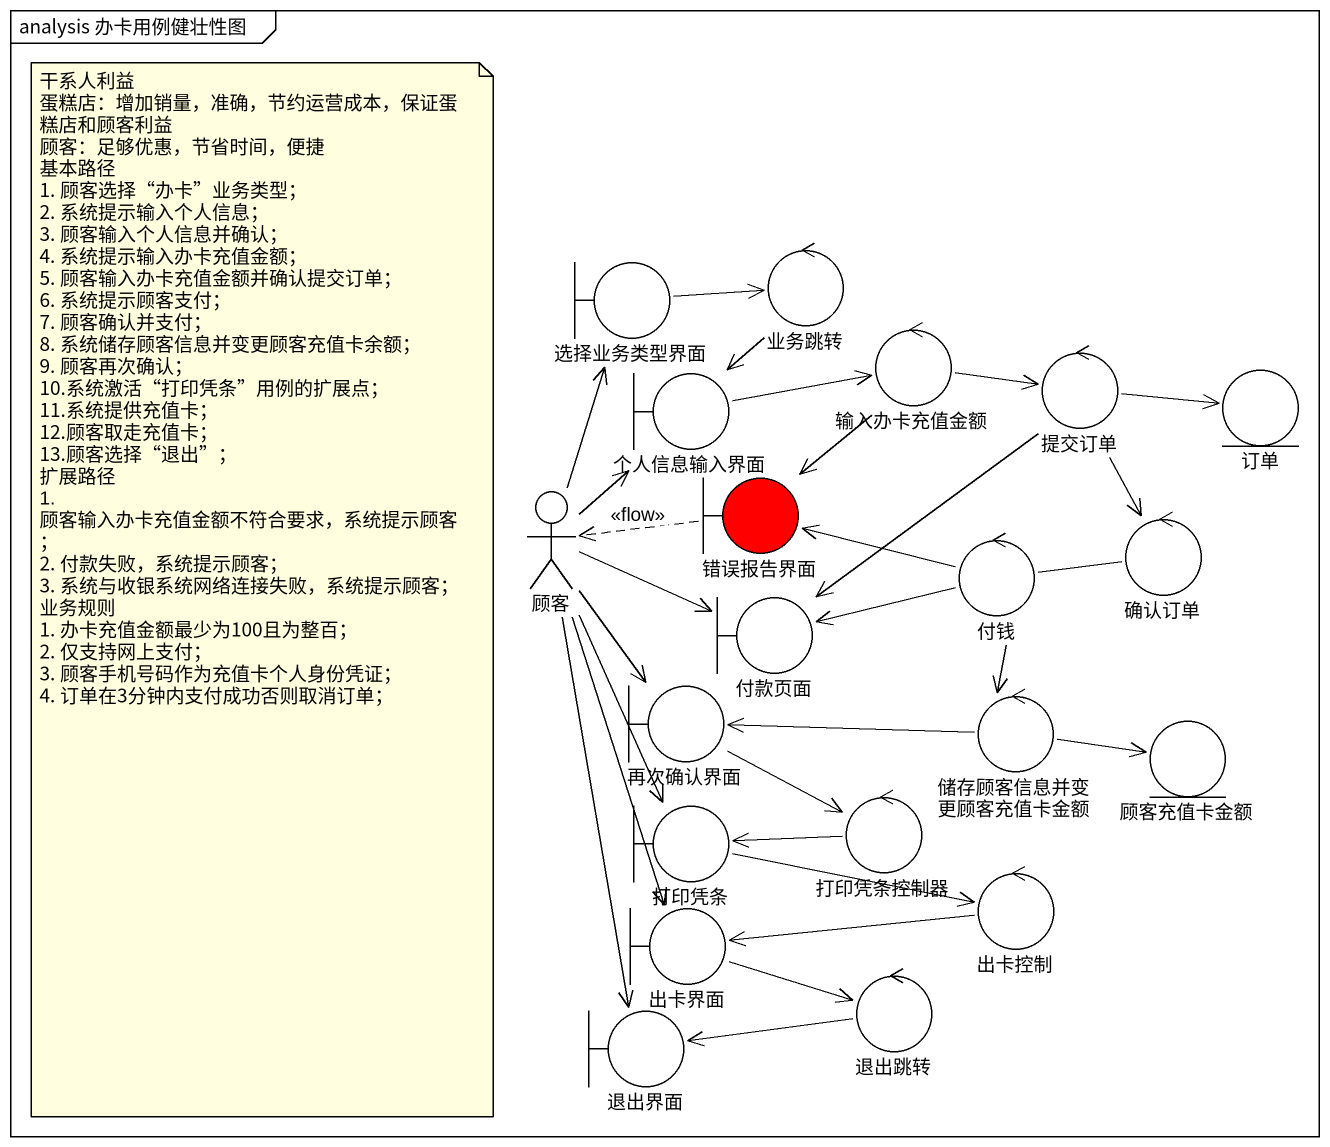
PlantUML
@startuml
mainframe analysis 办卡用例健壮性图
boundary 选择业务类型界面
control 业务跳转
boundary 个人信息输入界面
control 输入办卡充值金额
control 提交订单
entity 订单
actor 顾客
boundary 错误报告界面 #FF0000
control 确认订单
boundary 付款页面
control 付钱
boundary 再次确认界面
control 储存顾客信息并变更顾客充值卡金额
entity 顾客充值卡金额
boundary 打印凭条
control 打印凭条控制器
boundary 出卡界面
control 出卡控制
control 退出跳转
boundary 退出界面
选择业务类型界面 -right-> 业务跳转
业务跳转 --> 个人信息输入界面
个人信息输入界面 -right-> 输入办卡充值金额
输入办卡充值金额 -right-> 提交订单
输入办卡充值金额 --> 错误报告界面
提交订单 -right-> 订单
提交订单 --> 确认订单
提交订单 --> 付款页面
顾客 -up-> 选择业务类型界面
顾客 -up-> 个人信息输入界面
顾客 -right-> 付款页面
顾客 --> 再次确认界面
顾客 --> 打印凭条
顾客 --> 出卡界面
顾客 --> 退出界面
错误报告界面 .left.> 顾客 : <<flow>>
确认订单 -left- 付钱
付钱 -left-> 错误报告界面
付钱 -left-> 付款页面
付钱 --> 储存顾客信息并变更顾客充值卡金额
再次确认界面 -right-> 打印凭条控制器
储存顾客信息并变更顾客充值卡金额 -left-> 再次确认界面
储存顾客信息并变更顾客充值卡金额 -right-> 顾客充值卡金额
打印凭条 -right-> 出卡控制
打印凭条控制器 -left-> 打印凭条
出卡界面 -right-> 退出跳转
出卡控制 -left-> 出卡界面
退出跳转 -left-> 退出界面
note as N1
  干系人利益
  蛋糕店：增加销量，准确，节约运营成本，保证蛋糕店和顾客利益
  顾客：足够优惠，节省时间，便捷
  基本路径
  1. 顾客选择“办卡”业务类型；
  2. 系统提示输入个人信息；
  3. 顾客输入个人信息并确认；
  4. 系统提示输入办卡充值金额；
  5. 顾客输入办卡充值金额并确认提交订单；
  6. 系统提示顾客支付；
  7. 顾客确认并支付；
  8. 系统储存顾客信息并变更顾客充值卡余额；
  9. 顾客再次确认；
  10.系统激活“打印凭条”用例的扩展点；
  11.系统提供充值卡；
  12.顾客取走充值卡；
  13.顾客选择“退出”；
  扩展路径
  1. 顾客输入办卡充值金额不符合要求，系统提示顾客；
  2. 付款失败，系统提示顾客；
  3. 系统与收银系统网络连接失败，系统提示顾客；
  业务规则
  1. 办卡充值金额最少为100且为整百；
  2. 仅支持网上支付；
  3. 顾客手机号码作为充值卡个人身份凭证；
  4. 订单在3分钟内支付成功否则取消订单；
end note
@enduml
